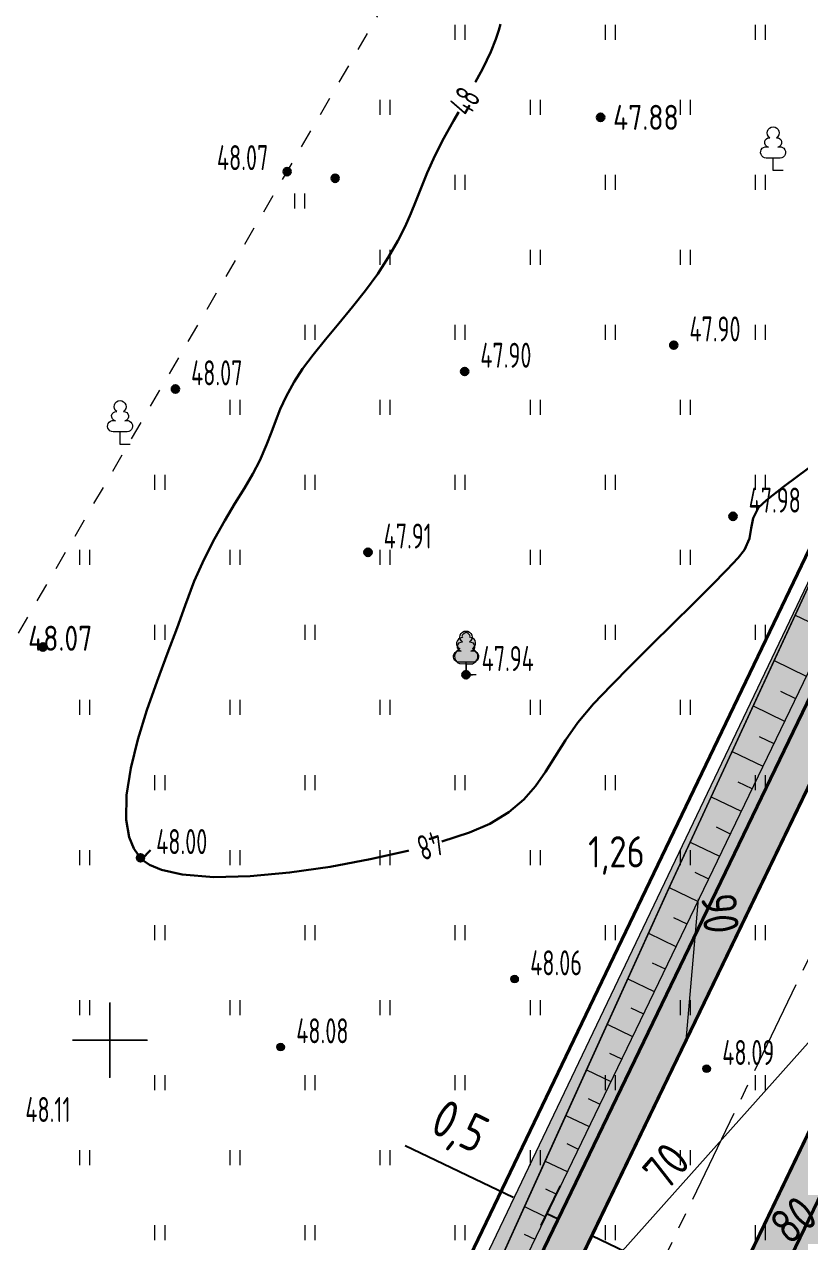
# Model space of a CAD drawing. Extents: x 1098675 to 1099684, y 381052 to 381453.
# Drawn here: x 1099146.58 to 1099177.56, y 381191.94 to 381240.62 of the extents above; entities that cross this region are included whole.
import ezdxf
from ezdxf.enums import TextEntityAlignment as Align

# ---------------------------------------------------------------- set-up
doc = ezdxf.new("R2010")
doc.units = 0
doc.header["$MEASUREMENT"] = 0
doc.set_wipeout_variables(frame=1)
doc.header["$PDMODE"] = 34
doc.header["$PDSIZE"] = -1
doc.linetypes.add('500_189_2', pattern=[3, 1.5, -1.5])
doc.linetypes.add('CENTER2', pattern=[28.575, 19.05, -3.175, 3.175, -3.175])
doc.layers.get('Defpoints').update_dxf_attribs({"color": 252, "linetype": 'CONTINUOUS'})
for name, color, linetype, lineweight in [('Горизонтали утолщенные', 32, 'CONTINUOUS', 30), ('ГП', 7, 'CONTINUOUS', 20), ('ГП-ВП', 7, 'CONTINUOUS', 20), ('ГП-ВП вар.1', 7, 'CONTINUOUS', 0), ('ГП-площади', 252, 'CONTINUOUS', 0), ('ГП_БЛАГОУСТРОЙСТВО_озеленение', 73, 'CONTINUOUS', 5), ('ГП_БЛАГОУСТРОЙСТВО_проезд', 7, 'CONTINUOUS', 40), ('ГП_ГРАНИЦА_проект работ', 12, 'МИП_Граница_работ', 40), ('ГП_ТЕКСТ_размеры', 7, 'CONTINUOUS', 5), ('Разбивочный Благоустройство', 7, 'CONTINUOUS', 20), ('Съемка', 253, 'CONTINUOUS', 20)]:
    doc.layers.add(name, color=color, linetype=linetype, lineweight=lineweight)
doc.styles.add('GOST 2.304', font='GOST2304A.ttf', dxfattribs={"height": 1.25})
doc.styles.add('TOPO_D431', font='GOST2304A.ttf')
doc.styles.add('ГОСТ', font='GOST2304A.ttf', dxfattribs={"height": 2.5})
doc.styles.add('ГОСТ 2.304', font='GOST2304A.ttf')
doc.linetypes.add('МИП_Граница_работ', pattern='A,10,-1.197667,[133,ltypeshp,S=0.35,R=0,X=0,Y=0],-0.044784,[133,ltypeshp,S=0.3,R=0,X=0,Y=0],-0.054403,[133,ltypeshp,S=0.24,R=0,X=0,Y=0],-0.071522,[133,ltypeshp,S=0.17,R=0,X=0,Y=0],-0.071361,[133,ltypeshp,S=0.1,R=0,X=0,Y=0],-1.662597,[133,ltypeshp,S=0.35,R=0,X=0,Y=0],-0.044784,[133,ltypeshp,S=0.3,R=0,X=0,Y=0],-0.054403,[133,ltypeshp,S=0.24,R=0,X=0,Y=0],-0.071522,[133,ltypeshp,S=0.17,R=0,X=0,Y=0],-0.071361,[133,ltypeshp,S=0.1,R=0,X=0,Y=0],-1.655597', length=15.000001)
doc.dimstyles.new('ISO-25', dxfattribs={"dimtxt": 1.5, "dimasz": 1.5, "dimexe": 1.25, "dimexo": 0, "dimtad": 1, "dimtxsty": 'TOPO_D431', "dimcen": 2.5, "dimazin": 0, "dimtfac": 1, "dimtmove": 0, "dimatfit": 3, "dimfxl": 1, "dimarcsym": 0})

# ---------------------------------------------------------------- blocks, each defined once
blk = doc.blocks.new('*D138')
at = {"layer": 'Defpoints', "color": 0, "linetype": 'Continuous', "lineweight": 60, "transparency": 16777216}
for p in [(1099225.198, 381294.533), (1099235.993, 381289.338), (1099170.317, 381180.507)]:
    blk.add_point(p, dxfattribs=at)
at = {"layer": 'ГП_ТЕКСТ_размеры', "color": 0, "linetype": 'Continuous', "lineweight": -2, "transparency": 16777216}
for p, q in [((1099225.198, 381294.533), (1099237.119, 381288.796)), ((1099181.761, 381176.663), (1099235.342, 381287.986)), ((1099170.317, 381180.507), (1099182.237, 381174.769))]:
    blk.add_line(p, q, dxfattribs=at)
at = {"layer": 'ГП_ТЕКСТ_размеры', "color": 0, "linetype": 'Continuous', "lineweight": 60, "transparency": 16777216}
for points in [[(1099235.117, 381288.095), (1099235.567, 381287.878), (1099235.993, 381289.338)], [(1099181.536, 381176.771), (1099181.987, 381176.554), (1099181.111, 381175.311)]]:
    blk.add_solid(points, dxfattribs=at)
at = {"layer": 'ГП_ТЕКСТ_размеры', "color": 0, "linetype": 'Continuous', "transparency": 16777216, "insert": (1099207.756, 381234.103), "char_height": 1.5, "attachment_point": 5, "rotation": 64.2981, "style": 'TOPO_D431'}
blk.add_mtext('126,55', dxfattribs=at)
blk = doc.blocks.new('*D195')
at = {"layer": 'Defpoints', "color": 0, "linetype": 'Continuous', "lineweight": 60, "transparency": 16777216}
for p in [(1099222.661, 381303.002), (1099161.626, 381172.542), (1099158.899, 381170.684), (1099158.183, 381169.199), (1099167.214, 381166.677)]:
    blk.add_point(p, dxfattribs=at)
at = {"layer": 'ГП_ТЕКСТ_размеры', "color": 0, "linetype": 'Continuous', "lineweight": -2, "transparency": 16777216}
blk.add_arc((1099158.899, 381170.684), 3.3, 0.5443, 37.9984, dxfattribs=at)
at = {"layer": 'ГП_ТЕКСТ_размеры', "color": 0, "linetype": 'Continuous', "lineweight": 60, "transparency": 16777216}
for points in [[(1099161.342, 381172.521), (1099161.656, 381172.91), (1099160.331, 381173.656)], [(1099162.442, 381170.66), (1099161.955, 381170.769), (1099161.871, 381169.251)]]:
    blk.add_solid(points, dxfattribs=at)
at = {"layer": 'ГП_ТЕКСТ_размеры', "color": 0, "linetype": 'Continuous', "lineweight": 30, "transparency": 16777216, "insert": (1099163.479, 381172.078), "char_height": 1.5, "attachment_point": 5, "rotation": 286.9261, "style": 'TOPO_D431'}
blk.add_mtext('90,00°', dxfattribs=at)
blk = doc.blocks.new('откос 6')
at = {"layer": 'ГП_БЛАГОУСТРОЙСТВО_проезд', "color": 7, "linetype": 'Continuous', "lineweight": 20, "elevation": 100.255}
for points in [[(1099208.176, 381431.737), (1099205.682, 381427.615), (1099195.695, 381407.235), (1099183.931, 381383.945), (1099173.685, 381363.979), (1099163.289, 381341.508), (1099153.454, 381319.807), (1099149.902, 381312.174), (1099148.994, 381308.923)], [(1099208.176, 381431.737), (1099148.994, 381308.923)]]:
    blk.add_lwpolyline(points, dxfattribs=at)
at = {"layer": 'ГП_БЛАГОУСТРОЙСТВО_проезд', "color": 7, "linetype": 'Continuous', "lineweight": 20}
for points in [[(1099168.223, 381352.172), (1099169.532, 381351.542)], [(1099167.383, 381350.357), (1099168.663, 381349.74)], [(1099167.627, 381349.129), (1099168.229, 381348.839)], [(1099166.543, 381348.542), (1099167.795, 381347.938)], [(1099166.774, 381347.32), (1099167.361, 381347.038)], [(1099165.704, 381346.726), (1099166.927, 381346.137)], [(1099165.921, 381345.512), (1099166.493, 381345.236)], [(1099164.864, 381344.911), (1099166.059, 381344.335)], [(1099165.067, 381343.703), (1099165.625, 381343.434)], [(1099164.024, 381343.095), (1099165.191, 381342.533)], [(1099164.214, 381341.894), (1099164.756, 381341.632)], [(1099163.186, 381341.279), (1099164.322, 381340.732)], [(1099163.36, 381340.085), (1099163.888, 381339.831)], [(1099162.36, 381339.457), (1099163.454, 381338.93)], [(1099162.507, 381338.276), (1099163.02, 381338.029)], [(1099161.534, 381337.635), (1099162.586, 381337.128)], [(1099161.653, 381336.467), (1099162.152, 381336.227)], [(1099160.708, 381335.813), (1099161.718, 381335.326)], [(1099160.8, 381334.659), (1099161.284, 381334.426)], [(1099159.882, 381333.991), (1099160.849, 381333.525)], [(1099159.946, 381332.85), (1099160.415, 381332.624)], [(1099159.057, 381332.169), (1099159.981, 381331.723)], [(1099159.093, 381331.041), (1099159.547, 381330.822)], [(1099158.231, 381330.346), (1099159.113, 381329.921)], [(1099158.24, 381329.232), (1099158.679, 381329.02)], [(1099157.405, 381328.524), (1099158.245, 381328.12)], [(1099157.386, 381327.423), (1099157.811, 381327.219)]]:
    blk.add_lwpolyline(points, dxfattribs=at)
blk = doc.blocks.new('*D248')
at = {"layer": 'Defpoints', "color": 0, "linetype": 'Continuous', "lineweight": 60, "transparency": 16777216}
for p in [(1099167.46, 381193.048), (1099167.235, 381192.58), (1099167.682, 381192.364)]:
    blk.add_point(p, dxfattribs=at)
at = {"layer": 'Разбивочный Благоустройство', "color": 0, "linetype": 'Continuous', "lineweight": -2, "transparency": 16777216}
for p, q in [((1099166.109, 381193.699), (1099161.797, 381195.777)), ((1099167.235, 381192.58), (1099168.003, 381194.174)), ((1099167.682, 381192.364), (1099168.45, 381193.958)), ((1099167.908, 381192.832), (1099167.46, 381193.048)), ((1099169.259, 381192.181), (1099170.61, 381191.53))]:
    blk.add_line(p, q, dxfattribs=at)
at = {"layer": 'Разбивочный Благоустройство', "color": 0, "linetype": 'Continuous', "lineweight": 60, "transparency": 16777216}
for points in [[(1099166.218, 381193.924), (1099166.001, 381193.473), (1099167.46, 381193.048)], [(1099169.368, 381192.406), (1099169.15, 381191.956), (1099167.908, 381192.832)]]:
    blk.add_solid(points, dxfattribs=at)
at = {"layer": 'Разбивочный Благоустройство', "color": 0, "linetype": 'Continuous', "lineweight": 20, "transparency": 16777216, "insert": (1099163.923, 381196.404), "char_height": 1.5, "attachment_point": 5, "rotation": 334.2714, "style": 'TOPO_D431'}
blk.add_mtext('0,5', dxfattribs=at)
blk = doc.blocks.new('Съемка')
at = {"layer": 'Съемка', "linetype": 'Continuous', "lineweight": -2}
h = blk.add_hatch(color=8, dxfattribs=at)
h.dxf.hatch_style = 1
edge = h.paths.add_edge_path()
edge.add_arc((1099169.606, 381236.899), 0.15, 0, 360)
h = blk.add_hatch(color=8, dxfattribs=at)
h.dxf.hatch_style = 1
edge = h.paths.add_edge_path()
edge.add_arc((1099157.081, 381234.73), 0.15, 0, 360)
h = blk.add_hatch(color=8, dxfattribs=at)
h.dxf.hatch_style = 1
edge = h.paths.add_edge_path()
edge.add_arc((1099159.001, 381234.463), 0.15, 0, 360)
h = blk.add_hatch(color=8, dxfattribs=at)
h.dxf.hatch_style = 1
edge = h.paths.add_edge_path()
edge.add_arc((1099172.531, 381227.788), 0.15, 0, 360)
h = blk.add_hatch(color=8, dxfattribs=at)
h.dxf.hatch_style = 1
edge = h.paths.add_edge_path()
edge.add_arc((1099172.531, 381227.788), 0.15, 0, 360)
h = blk.add_hatch(color=8, dxfattribs=at)
h.dxf.hatch_style = 1
edge = h.paths.add_edge_path()
edge.add_arc((1099164.175, 381226.736), 0.15, 0, 360)
h = blk.add_hatch(color=8, dxfattribs=at)
h.dxf.hatch_style = 1
edge = h.paths.add_edge_path()
edge.add_arc((1099152.617, 381226.033), 0.15, 0, 360)
h = blk.add_hatch(color=8, dxfattribs=at)
h.dxf.hatch_style = 1
edge = h.paths.add_edge_path()
edge.add_arc((1099174.897, 381220.943), 0.15, 0, 360)
h = blk.add_hatch(color=8, dxfattribs=at)
h.dxf.hatch_style = 1
edge = h.paths.add_edge_path()
edge.add_arc((1099160.312, 381219.506), 0.15, 0, 360)
h = blk.add_hatch(color=8, dxfattribs=at)
h.dxf.hatch_style = 1
edge = h.paths.add_edge_path()
edge.add_arc((1099160.312, 381219.506), 0.15, 0, 360)
at = {"layer": 'Съемка'}
h = blk.add_hatch(color=8, dxfattribs=at)
edge = h.paths.add_edge_path()
edge.add_arc((1099160.312, 381219.506), 0.15, 0, 360)
at = {"layer": 'Съемка', "true_color": 0xffffff}
blk.add_hatch(color=7, dxfattribs=at).paths.add_polyline_path([(1099164.228, 381216.308), (1099164.178, 381216.278), (1099164.113, 381216.238), (1099164.083, 381216.208), (1099164.068, 381216.153), (1099164.088, 381216.103), (1099163.988, 381216.068), (1099163.923, 381216.033), (1099163.883, 381215.983), (1099163.853, 381215.903), (1099163.853, 381215.813), (1099163.873, 381215.748), (1099163.898, 381215.708), (1099163.928, 381215.683), (1099163.983, 381215.653), (1099163.913, 381215.593), (1099163.833, 381215.528), (1099163.793, 381215.453), (1099163.773, 381215.368), (1099163.783, 381215.263), (1099163.818, 381215.183), (1099163.858, 381215.123), (1099163.903, 381215.083), (1099163.973, 381215.053), (1099164.223, 381215.048), (1099164.458, 381215.048), (1099164.483, 381215.048), (1099164.568, 381215.093), (1099164.623, 381215.143), (1099164.663, 381215.203), (1099164.683, 381215.238), (1099164.698, 381215.308), (1099164.698, 381215.403), (1099164.673, 381215.478), (1099164.623, 381215.543), (1099164.568, 381215.598), (1099164.533, 381215.623), (1099164.488, 381215.658), (1099164.523, 381215.683), (1099164.583, 381215.748), (1099164.613, 381215.828), (1099164.613, 381215.903), (1099164.588, 381215.983), (1099164.548, 381216.028), (1099164.508, 381216.063), (1099164.473, 381216.083), (1099164.378, 381216.108), (1099164.388, 381216.153), (1099164.363, 381216.208), (1099164.313, 381216.263)])
at = {"layer": 'Съемка', "linetype": 'Continuous', "lineweight": -2}
h = blk.add_hatch(color=8, dxfattribs=at)
h.dxf.hatch_style = 1
edge = h.paths.add_edge_path()
edge.add_arc((1099147.322, 381215.718), 0.15, 0, 360)
at = {"layer": 'Съемка'}
h = blk.add_hatch(color=8, dxfattribs=at)
edge = h.paths.add_edge_path()
edge.add_arc((1099147.322, 381215.718), 0.15, 0, 360)
at = {"layer": 'Съемка', "linetype": 'Continuous', "lineweight": -2}
h = blk.add_hatch(color=8, dxfattribs=at)
h.dxf.hatch_style = 1
edge = h.paths.add_edge_path()
edge.add_arc((1099164.228, 381214.608), 0.15, 0, 360)
h = blk.add_hatch(color=8, dxfattribs=at)
h.dxf.hatch_style = 1
edge = h.paths.add_edge_path()
edge.add_arc((1099151.222, 381207.287), 0.15, 0, 360)
h = blk.add_hatch(color=8, dxfattribs=at)
h.dxf.hatch_style = 1
edge = h.paths.add_edge_path()
edge.add_arc((1099151.222, 381207.287), 0.15, 0, 360)
at = {"layer": 'Съемка'}
h = blk.add_hatch(color=8, dxfattribs=at)
edge = h.paths.add_edge_path()
edge.add_arc((1099151.222, 381207.287), 0.15, 0, 360)
at = {"layer": 'Съемка', "linetype": 'Continuous', "lineweight": 20}
h = blk.add_hatch(color=8, dxfattribs=at)
h.dxf.hatch_style = 1
edge = h.paths.add_edge_path()
edge.add_arc((1099166.169, 381202.439), 0.15, 0, 360)
h = blk.add_hatch(color=8, dxfattribs=at)
h.dxf.hatch_style = 1
edge = h.paths.add_edge_path()
edge.add_arc((1099166.169, 381202.439), 0.15, 0, 360)
h = blk.add_hatch(color=8, dxfattribs=at)
edge = h.paths.add_edge_path()
edge.add_arc((1099166.169, 381202.439), 0.15, 0, 360)
h = blk.add_hatch(color=8, dxfattribs=at)
h.dxf.hatch_style = 1
edge = h.paths.add_edge_path()
edge.add_arc((1099156.82, 381199.721), 0.15, 0, 360)
h = blk.add_hatch(color=8, dxfattribs=at)
h.dxf.hatch_style = 1
edge = h.paths.add_edge_path()
edge.add_arc((1099173.844, 381198.854), 0.15, 0, 360)
at = {"layer": 'Съемка', "color": 8, "linetype": '500_189_2', "ltscale": 0.5, "flags": 128}
blk.add_lwpolyline([(1099133.523, 381194.224), (1099163.643, 381246.014), (1099184.903, 381282.974), (1099200.658, 381312.814), (1099205.993, 381322.639), (1099197.616, 381357.65), (1099220.018, 381393.616), (1099240.176, 381427.353), (1099262.933, 381417.085)], dxfattribs=at)
at = {"layer": 'Съемка', "color": 8, "lineweight": 30, "ltscale": 0.5, "flags": 128}
blk.add_lwpolyline([(1099165.602, 381240.62), (1099165.543, 381240.386), (1099165.426, 381240.022), (1099165.22, 381239.514), (1099164.901, 381238.852), (1099164.532, 381238.168), (1099164.135, 381237.469), (1099163.733, 381236.766), (1099163.347, 381236.067), (1099163, 381235.381), (1099162.68, 381234.676), (1099162.432, 381234.08), (1099162.223, 381233.551), (1099162.02, 381233.049), (1099161.791, 381232.533), (1099161.503, 381231.962), (1099161.123, 381231.293), (1099160.7, 381230.644), (1099160.212, 381229.981), (1099159.686, 381229.316), (1099159.145, 381228.658), (1099158.617, 381228.019), (1099158.126, 381227.409), (1099157.697, 381226.84), (1099157.358, 381226.322), (1099157.036, 381225.731), (1099156.807, 381225.232), (1099156.629, 381224.776), (1099156.46, 381224.314), (1099156.259, 381223.798), (1099155.983, 381223.178), (1099155.705, 381222.645), (1099155.371, 381222.072), (1099154.995, 381221.453), (1099154.592, 381220.779), (1099154.177, 381220.041), (1099153.764, 381219.234), (1099153.369, 381218.348), (1099153.005, 381217.376), (1099152.686, 381216.485), (1099152.301, 381215.466), (1099151.886, 381214.358), (1099151.478, 381213.197), (1099151.114, 381212.024), (1099150.83, 381210.875), (1099150.662, 381209.788), (1099150.647, 381208.803), (1099150.77, 381208.112), (1099150.953, 381207.665), (1099151.122, 381207.405), (1099151.222, 381207.287), (1099151.326, 381207.187), (1099151.579, 381207.011), (1099152.066, 381206.802), (1099152.89, 381206.617), (1099154.152, 381206.521), (1099155.604, 381206.557), (1099157.177, 381206.701), (1099158.8, 381206.933), (1099160.401, 381207.232), (1099161.91, 381207.574), (1099163.256, 381207.939), (1099164.369, 381208.305), (1099165.178, 381208.65), (1099165.945, 381209.116), (1099166.538, 381209.615), (1099167.009, 381210.15), (1099167.409, 381210.722), (1099167.789, 381211.336), (1099168.201, 381211.992), (1099168.697, 381212.695), (1099169.327, 381213.446), (1099170.023, 381214.181), (1099170.811, 381214.983), (1099171.649, 381215.818), (1099172.495, 381216.651), (1099173.307, 381217.45), (1099174.041, 381218.178), (1099174.656, 381218.804), (1099175.11, 381219.291), (1099175.359, 381219.607), (1099175.552, 381220.063), (1099175.62, 381220.472), (1099175.697, 381220.87), (1099175.915, 381221.295), (1099176.242, 381221.596), (1099176.934, 381222.138), (1099177.919, 381222.872)], dxfattribs=at)
at = {"layer": 'Съемка', "color": 8, "linetype": 'Continuous', "lineweight": 20}
for points in [[(1099163.8, 381240), (1099163.8, 381240.6)], [(1099164.2, 381240), (1099164.2, 381240.6)], [(1099169.8, 381240), (1099169.8, 381240.6)], [(1099170.2, 381240), (1099170.2, 381240.6)], [(1099175.8, 381240), (1099175.8, 381240.6)], [(1099176.2, 381240), (1099176.2, 381240.6)], [(1099160.8, 381237), (1099160.8, 381237.6)], [(1099161.2, 381237), (1099161.2, 381237.6)], [(1099166.8, 381237), (1099166.8, 381237.6)], [(1099167.2, 381237), (1099167.2, 381237.6)], [(1099172.8, 381237), (1099172.8, 381237.6)], [(1099173.2, 381237), (1099173.2, 381237.6)], [(1099163.8, 381234), (1099163.8, 381234.6)], [(1099164.2, 381234), (1099164.2, 381234.6)], [(1099169.8, 381234), (1099169.8, 381234.6)], [(1099170.2, 381234), (1099170.2, 381234.6)], [(1099175.8, 381234), (1099175.8, 381234.6)], [(1099176.2, 381234), (1099176.2, 381234.6)], [(1099157.391, 381233.251), (1099157.391, 381233.851)], [(1099157.791, 381233.251), (1099157.791, 381233.851)], [(1099160.8, 381231), (1099160.8, 381231.6)], [(1099161.2, 381231), (1099161.2, 381231.6)], [(1099166.8, 381231), (1099166.8, 381231.6)], [(1099167.2, 381231), (1099167.2, 381231.6)], [(1099172.8, 381231), (1099172.8, 381231.6)], [(1099173.2, 381231), (1099173.2, 381231.6)], [(1099157.8, 381228), (1099157.8, 381228.6)], [(1099158.2, 381228), (1099158.2, 381228.6)], [(1099163.8, 381228), (1099163.8, 381228.6)], [(1099164.2, 381228), (1099164.2, 381228.6)], [(1099169.8, 381228), (1099169.8, 381228.6)], [(1099170.2, 381228), (1099170.2, 381228.6)], [(1099175.8, 381228), (1099175.8, 381228.6)], [(1099176.2, 381228), (1099176.2, 381228.6)], [(1099154.8, 381225), (1099154.8, 381225.6)], [(1099155.2, 381225), (1099155.2, 381225.6)], [(1099160.8, 381225), (1099160.8, 381225.6)], [(1099161.2, 381225), (1099161.2, 381225.6)], [(1099166.8, 381225), (1099166.8, 381225.6)], [(1099167.2, 381225), (1099167.2, 381225.6)], [(1099172.8, 381225), (1099172.8, 381225.6)], [(1099173.2, 381225), (1099173.2, 381225.6)], [(1099151.8, 381222), (1099151.8, 381222.6)], [(1099152.2, 381222), (1099152.2, 381222.6)], [(1099157.8, 381222), (1099157.8, 381222.6)], [(1099158.2, 381222), (1099158.2, 381222.6)], [(1099163.8, 381222), (1099163.8, 381222.6)], [(1099164.2, 381222), (1099164.2, 381222.6)], [(1099169.8, 381222), (1099169.8, 381222.6)], [(1099170.2, 381222), (1099170.2, 381222.6)], [(1099175.8, 381222), (1099175.8, 381222.6)], [(1099176.2, 381222), (1099176.2, 381222.6)], [(1099148.8, 381219), (1099148.8, 381219.6)], [(1099149.2, 381219), (1099149.2, 381219.6)], [(1099154.8, 381219), (1099154.8, 381219.6)], [(1099155.2, 381219), (1099155.2, 381219.6)], [(1099160.8, 381219), (1099160.8, 381219.6)], [(1099161.2, 381219), (1099161.2, 381219.6)], [(1099166.8, 381219), (1099166.8, 381219.6)], [(1099167.2, 381219), (1099167.2, 381219.6)], [(1099172.8, 381219), (1099172.8, 381219.6)], [(1099173.2, 381219), (1099173.2, 381219.6)], [(1099151.8, 381216), (1099151.8, 381216.6)], [(1099152.2, 381216), (1099152.2, 381216.6)], [(1099157.8, 381216), (1099157.8, 381216.6)], [(1099158.2, 381216), (1099158.2, 381216.6)], [(1099169.8, 381216), (1099169.8, 381216.6)], [(1099170.2, 381216), (1099170.2, 381216.6)], [(1099175.8, 381216), (1099175.8, 381216.6)], [(1099176.2, 381216), (1099176.2, 381216.6)], [(1099148.8, 381213), (1099148.8, 381213.6)], [(1099149.2, 381213), (1099149.2, 381213.6)], [(1099154.8, 381213), (1099154.8, 381213.6)], [(1099155.2, 381213), (1099155.2, 381213.6)], [(1099160.8, 381213), (1099160.8, 381213.6)], [(1099161.2, 381213), (1099161.2, 381213.6)], [(1099166.8, 381213), (1099166.8, 381213.6)], [(1099167.2, 381213), (1099167.2, 381213.6)], [(1099172.8, 381213), (1099172.8, 381213.6)], [(1099173.2, 381213), (1099173.2, 381213.6)], [(1099151.8, 381210), (1099151.8, 381210.6)], [(1099152.2, 381210), (1099152.2, 381210.6)], [(1099157.8, 381210), (1099157.8, 381210.6)], [(1099158.2, 381210), (1099158.2, 381210.6)], [(1099163.8, 381210), (1099163.8, 381210.6)], [(1099164.2, 381210), (1099164.2, 381210.6)], [(1099169.8, 381210), (1099169.8, 381210.6)], [(1099170.2, 381210), (1099170.2, 381210.6)], [(1099175.8, 381210), (1099175.8, 381210.6)], [(1099176.2, 381210), (1099176.2, 381210.6)], [(1099148.8, 381207), (1099148.8, 381207.6)], [(1099149.2, 381207), (1099149.2, 381207.6)], [(1099154.8, 381207), (1099154.8, 381207.6)], [(1099155.2, 381207), (1099155.2, 381207.6)], [(1099160.8, 381207), (1099160.8, 381207.6)], [(1099161.2, 381207), (1099161.2, 381207.6)], [(1099166.8, 381207), (1099166.8, 381207.6)], [(1099167.2, 381207), (1099167.2, 381207.6)], [(1099172.8, 381207), (1099172.8, 381207.6)], [(1099173.2, 381207), (1099173.2, 381207.6)], [(1099151.8, 381204), (1099151.8, 381204.6)], [(1099152.2, 381204), (1099152.2, 381204.6)], [(1099157.8, 381204), (1099157.8, 381204.6)], [(1099158.2, 381204), (1099158.2, 381204.6)], [(1099163.8, 381204), (1099163.8, 381204.6)], [(1099164.2, 381204), (1099164.2, 381204.6)], [(1099169.8, 381204), (1099169.8, 381204.6)], [(1099170.2, 381204), (1099170.2, 381204.6)], [(1099175.8, 381204), (1099175.8, 381204.6)], [(1099176.2, 381204), (1099176.2, 381204.6)], [(1099148.8, 381201), (1099148.8, 381201.6)], [(1099149.2, 381201), (1099149.2, 381201.6)], [(1099154.8, 381201), (1099154.8, 381201.6)], [(1099155.2, 381201), (1099155.2, 381201.6)], [(1099160.8, 381201), (1099160.8, 381201.6)], [(1099161.2, 381201), (1099161.2, 381201.6)], [(1099166.8, 381201), (1099166.8, 381201.6)], [(1099167.2, 381201), (1099167.2, 381201.6)], [(1099172.8, 381201), (1099172.8, 381201.6)], [(1099173.2, 381201), (1099173.2, 381201.6)], [(1099151.8, 381198), (1099151.8, 381198.6)], [(1099152.2, 381198), (1099152.2, 381198.6)], [(1099157.8, 381198), (1099157.8, 381198.6)], [(1099158.2, 381198), (1099158.2, 381198.6)], [(1099163.8, 381198), (1099163.8, 381198.6)], [(1099164.2, 381198), (1099164.2, 381198.6)], [(1099169.8, 381198), (1099169.8, 381198.6)], [(1099170.2, 381198), (1099170.2, 381198.6)], [(1099175.8, 381198), (1099175.8, 381198.6)], [(1099176.2, 381198), (1099176.2, 381198.6)], [(1099160.8, 381195), (1099160.8, 381195.6)], [(1099161.2, 381195), (1099161.2, 381195.6)], [(1099166.8, 381195), (1099166.8, 381195.6)], [(1099167.2, 381195), (1099167.2, 381195.6)], [(1099172.8, 381195), (1099172.8, 381195.6)], [(1099173.2, 381195), (1099173.2, 381195.6)], [(1099163.8, 381192), (1099163.8, 381192.6)], [(1099164.2, 381192), (1099164.2, 381192.6)], [(1099169.8, 381192), (1099169.8, 381192.6)], [(1099170.2, 381192), (1099170.2, 381192.6)], [(1099175.8, 381192), (1099175.8, 381192.6)], [(1099176.2, 381192), (1099176.2, 381192.6)]]:
    blk.add_lwpolyline(points, dxfattribs=at)
for points in [[(1099176.902, 381234.77), (1099176.502, 381234.77), (1099176.502, 381235.27), (1099176.22, 381235.27, -1.178675), (1099176.313, 381235.712, -0.944856), (1099176.366, 381236.082, -3.216662), (1099176.638, 381236.082, -0.944856), (1099176.69, 381235.712, -1.178675), (1099176.783, 381235.27, 0), (1099176.502, 381235.27, 0.669612)], [(1099150.805, 381223.823), (1099150.405, 381223.823), (1099150.405, 381224.323), (1099150.123, 381224.323, -1.178675), (1099150.216, 381224.765, -0.944856), (1099150.269, 381225.136, -3.216662), (1099150.541, 381225.136, -0.944856), (1099150.593, 381224.765, -1.178675), (1099150.686, 381224.323, 0), (1099150.405, 381224.323, 0.669612)], [(1099164.628, 381214.608), (1099164.228, 381214.608), (1099164.228, 381215.108), (1099163.947, 381215.108, -1.178675), (1099164.039, 381215.55, -0.944856), (1099164.092, 381215.921, -3.216662), (1099164.364, 381215.921, -0.944856), (1099164.416, 381215.55, -1.178675), (1099164.509, 381215.108, 0), (1099164.228, 381215.108, 0.669612)]]:
    blk.add_lwpolyline(points, format="xyb", dxfattribs=at)
at = {"layer": 'Съемка', "color": 8, "linetype": 'Continuous', "lineweight": 0, "flags": 128}
blk.add_lwpolyline([(1099164.228, 381216.308), (1099164.178, 381216.278), (1099164.113, 381216.238), (1099164.083, 381216.208), (1099164.068, 381216.153), (1099164.088, 381216.103), (1099163.988, 381216.068), (1099163.923, 381216.033), (1099163.883, 381215.983), (1099163.853, 381215.903), (1099163.853, 381215.813), (1099163.873, 381215.748), (1099163.898, 381215.708), (1099163.928, 381215.683), (1099163.983, 381215.653), (1099163.913, 381215.593), (1099163.833, 381215.528), (1099163.793, 381215.453), (1099163.773, 381215.368), (1099163.783, 381215.263), (1099163.818, 381215.183), (1099163.858, 381215.123), (1099163.903, 381215.083), (1099163.973, 381215.053), (1099164.223, 381215.048), (1099164.458, 381215.048), (1099164.483, 381215.048), (1099164.568, 381215.093), (1099164.623, 381215.143), (1099164.663, 381215.203), (1099164.683, 381215.238), (1099164.698, 381215.308), (1099164.698, 381215.403), (1099164.673, 381215.478), (1099164.623, 381215.543), (1099164.568, 381215.598), (1099164.533, 381215.623), (1099164.488, 381215.658), (1099164.523, 381215.683), (1099164.583, 381215.748), (1099164.613, 381215.828), (1099164.613, 381215.903), (1099164.588, 381215.983), (1099164.548, 381216.028), (1099164.508, 381216.063), (1099164.473, 381216.083), (1099164.378, 381216.108), (1099164.388, 381216.153), (1099164.363, 381216.208), (1099164.313, 381216.263), (1099164.228, 381216.308)], close=True, dxfattribs=at)
blk.add_lwpolyline([(1099164.228, 381215.048), (1099164.228, 381214.608), (1099164.483, 381214.603)], dxfattribs=at)
at = {"layer": 'Съемка', "color": 8, "linetype": 'Continuous', "lineweight": -2}
blk.add_lwpolyline([(1099151.274, 381207.237), (1099151.62, 381207.598)], dxfattribs=at)
at = {"layer": 'Съемка', "color": 8, "linetype": 'Continuous', "lineweight": 20, "flags": 128}
for points in [[(1099150, 381201.5), (1099150, 381198.5)], [(1099150, 381198.485), (1099150, 381201.495)], [(1099148.5, 381200), (1099151.5, 381200)], [(1099151.49, 381200), (1099148.51, 381200)]]:
    blk.add_lwpolyline(points, dxfattribs=at)
at = {"layer": 'Съемка', "color": 8, "linetype": 'Continuous', "lineweight": 15}
for points in [[(1099148.8, 381195), (1099148.8, 381195.6)], [(1099149.2, 381195), (1099149.2, 381195.6)], [(1099154.8, 381195), (1099154.8, 381195.6)], [(1099155.2, 381195), (1099155.2, 381195.6)], [(1099151.8, 381192), (1099151.8, 381192.6)], [(1099152.2, 381192), (1099152.2, 381192.6)], [(1099157.8, 381192), (1099157.8, 381192.6)], [(1099158.2, 381192), (1099158.2, 381192.6)]]:
    blk.add_lwpolyline(points, dxfattribs=at)
at = {"layer": 'Съемка', "color": 8, "linetype": 'Continuous', "lineweight": -2}
for centre in [(1099169.606, 381236.899), (1099157.081, 381234.73), (1099159.001, 381234.463), (1099172.531, 381227.788), (1099172.531, 381227.788), (1099164.175, 381226.736), (1099152.617, 381226.033), (1099174.897, 381220.943), (1099160.312, 381219.506), (1099160.312, 381219.506), (1099147.322, 381215.718), (1099164.228, 381214.608), (1099151.222, 381207.287), (1099151.222, 381207.287)]:
    blk.add_circle(centre, 0.15, dxfattribs=at)
at = {"layer": 'Съемка', "color": 8, "linetype": 'Continuous', "lineweight": 0}
for centre in [(1099160.312, 381219.506), (1099147.322, 381215.718), (1099151.222, 381207.287)]:
    blk.add_circle(centre, 0.15, dxfattribs=at)
at = {"layer": 'Съемка', "color": 8, "linetype": 'Continuous', "lineweight": 20}
for centre in [(1099166.169, 381202.439), (1099166.169, 381202.439), (1099166.169, 381202.439), (1099156.82, 381199.721), (1099173.844, 381198.854)]:
    blk.add_circle(centre, 0.15, dxfattribs=at)
at = {"layer": 'Съемка', "color": 8, "linetype": 'Continuous', "lineweight": 30, "style": 'ГОСТ'}
for s, p in [('47.88', (1099170.106, 381236.399)), ('48.07', (1099146.728, 381215.568))]:
    blk.add_text(s, height=1, dxfattribs=at).set_placement(p)
at = {"layer": 'Съемка', "color": 8, "lineweight": 30, "style": 'ГОСТ', "width": 0.8}
for s, p in [('48.07', (1099154.275, 381234.788)), ('47.90', (1099173.156, 381227.938)), ('47.90', (1099164.8, 381226.886)), ('48.07', (1099153.242, 381226.183)), ('47.98', (1099175.522, 381221.093)), ('47.91', (1099160.937, 381219.656)), ('47.94', (1099164.853, 381214.758)), ('48.00', (1099151.847, 381207.437)), ('48.06', (1099166.794, 381202.589)), ('48.08', (1099157.445, 381199.871)), ('48.09', (1099174.469, 381199.004)), ('48.11', (1099146.619, 381196.723))]:
    blk.add_text(s, height=1, dxfattribs=at).set_placement(p)
at = {"color": 7, "true_color": 0xffffff}
for points in [[(1099163.457, 381237.391), (1099164.131, 381238.57), (1099165.086, 381238.024), (1099164.412, 381236.845)], [(1099163.428, 381207.417), (1099162.138, 381206.992), (1099161.794, 381208.037), (1099163.084, 381208.462)]]:
    blk.add_wipeout(points, dxfattribs=at).dxf.layer = 'Съемка'
at = {"layer": 'Съемка', "color": 8, "linetype": 'Continuous', "lineweight": 30, "style": 'ГОСТ', "width": 0.8}
for rotation, p in [(60.2388, (1099163.934, 381237.118)), (198.2014, (1099163.256, 381207.939))]:
    blk.add_text('48', height=1, rotation=rotation, dxfattribs=at).set_placement(p, align=Align.MIDDLE_LEFT)
at = {"color": 7, "true_color": 0xffffff}
for points in [[(1099163.457, 381237.391), (1099164.131, 381238.57), (1099165.086, 381238.024), (1099164.412, 381236.845)], [(1099163.428, 381207.417), (1099162.138, 381206.992), (1099161.794, 381208.037), (1099163.084, 381208.462)]]:
    blk.add_wipeout(points, dxfattribs=at).dxf.layer = 'Горизонтали утолщенные'
at = {"layer": 'Съемка', "color": 8, "linetype": 'Continuous', "lineweight": 30, "style": 'ГОСТ', "width": 0.8}
for rotation, p in [(60.2388, (1099163.934, 381237.118)), (198.2014, (1099163.256, 381207.939))]:
    blk.add_text('48', height=1, rotation=rotation, dxfattribs=at).set_placement(p, align=Align.MIDDLE_LEFT)

msp = doc.modelspace()

# ---------------------------------------------------------------- block references
at = {"layer": 'Съемка', "color": 6, "lineweight": 30}
msp.add_blockref('Съемка', (0, 0), dxfattribs=at)

# ---------------------------------------------------------------- next in the draw order: hatches: boundary and pattern name
at = {"layer": 'ГП_БЛАГОУСТРОЙСТВО_озеленение', "linetype": 'Continuous'}
h = msp.add_hatch(dxfattribs=at)
h.set_pattern_fill('ANSI38', color=256, scale=3)
h.set_pattern_definition([(45, (248.8861, -117.7873), (-0.26516504294, 0.26516504294), []), (135, (248.8861, -117.7873), (-0.79549512883, 0.26516504294), [0.9375, -0.5625])])
h.paths.add_polyline_path([(1099155.165, 381170.672), (1099156.839, 381169.866), (1099218.493, 381297.768), (1099216.33, 381298.81)])
edge = h.paths.add_edge_path()
edge.add_arc((1099183.797, 381173.929), 12, 153.9905, 228.9341, ccw=False)
edge.add_line((1099173.013, 381179.191), (1099228.835, 381292.782))
edge.add_line((1099228.835, 381292.782), (1099226.59, 381293.872))
edge.add_line((1099226.59, 381293.872), (1099171.657, 381179.832))
edge.add_arc((1099183.794, 381173.929), 13.497, 154.0632, 236.4795)
edge.add_arc((1099183.794, 381173.929), 13.497, 236.4788, 244.5481)
edge.add_arc((1099045.954, 381235.282), 151.138, 330.88404, 331.44895)
edge.add_arc((1099181.96, 381171.053), 8.64, 225.5905, 247.9209, ccw=False)
at = {"layer": 'ГП_БЛАГОУСТРОЙСТВО_озеленение', "linetype": 'Continuous', "lineweight": 5, "ltscale": 1.5, "true_color": 0xcd6928}
h = msp.add_hatch(dxfattribs=at)
h.set_pattern_fill('HONEY', color=32, scale=2.5)
h.set_pattern_definition([(0, (106.69968, -5.35007), (0.46875, 0.27063293868), [0.3125, -0.625]), (120, (106.69968, -5.35007), (-0.46875, 0.27063293868), [0.3125, -0.625]), (60, (106.69968, -5.35007), (1e-16, 0.541265877365), [-0.625, 0.3125])])
h.paths.add_polyline_path([(1099219.826, 381297.117), (1099218.475, 381297.768), (1099218.425, 381297.666), (1099156.84, 381169.864), (1099158.184, 381169.198)])
h = msp.add_hatch(dxfattribs=at)
h.set_pattern_fill('HONEY', color=32, scale=2.5)
h.set_pattern_definition([(0, (215.9848, -39.44447), (0.46875, 0.27063293868), [0.3125, -0.625]), (120, (215.9848, -39.44447), (-0.46875, 0.27063293868), [0.3125, -0.625]), (60, (215.9848, -39.44447), (1e-16, 0.541265877365), [-0.625, 0.3125])])
edge = h.paths.add_edge_path()
edge.add_arc((1099183.878, 381173.987), 15.089, 157.272, 241.0422)
edge.add_line((1099176.572, 381160.784), (1099177.287, 381160.415))
edge.add_line((1099177.287, 381160.415), (1099177.994, 381161.742))
edge.add_line((1099177.994, 381161.742), (1099176.905, 381162.384))
edge.add_arc((1099183.887, 381174.026), 13.575, 157, 239.0467, ccw=False)
edge.add_line((1099171.391, 381179.33), (1099226.567, 381293.836))
edge.add_line((1099226.567, 381293.836), (1099225.186, 381294.492))
edge.add_line((1099225.186, 381294.492), (1099169.96, 381179.817))

# ---------------------------------------------------------------- next in the draw order: linework, layer by layer
at = {"layer": 'ГП', "color": 7, "linetype": 'CENTER2', "lineweight": 13, "ltscale": 0.2}
msp.add_line((1099160.886, 381167.897), (1099233.095, 381317.744), dxfattribs=at)
at = {"layer": 'ГП', "color": 45, "linetype": 'Continuous', "true_color": 0x9b7e46}
for p, q in [((1099218.473, 381297.768), (1099156.842, 381169.872)), ((1099226.886, 381294.498), (1099171.657, 381179.832))]:
    msp.add_line(p, q, dxfattribs=at)
at = {"layer": 'ГП-ВП', "color": 7, "linetype": 'CENTER2', "lineweight": 13, "ltscale": 0.2}
msp.add_line((1099160.886, 381167.897), (1099225.363, 381301.7), dxfattribs=at)
at = {"layer": 'ГП-ВП вар.1', "color": 5, "linetype": 'Continuous', "lineweight": 20}
for points in [[(1099173.02, 381199.987), (1099173.524, 381205.642)], [(1099181.673, 381204.121), (1099167.363, 381188.084)]]:
    msp.add_lwpolyline(points, dxfattribs=at)
at = {"layer": 'ГП-площади', "color": 1, "linetype": 'Continuous', "lineweight": 40}
msp.add_lwpolyline([(1099158.184, 381169.199), (1099222.661, 381303.002)], dxfattribs=at)
msp.add_lwpolyline([(1099229.249, 381303.047), (1099170.317, 381180.507, 0.416949)], format="xyb", dxfattribs=at)
msp.add_lwpolyline([(1099218.473, 381297.768), (1099219.825, 381297.117), (1099158.184, 381169.198), (1099156.842, 381169.872), (1099218.425, 381297.666)], close=True, dxfattribs=at)
at = {"layer": 'ГП-площади', "color": 1, "linetype": 'Continuous', "lineweight": 20}
msp.add_lwpolyline([(1099165.742, 381191.521), (1099167.394, 381195.165), (1099169.871, 381200.631), (1099172.349, 381206.098), (1099174.027, 381209.729), (1099176.546, 381215.175), (1099178.226, 381218.806), (1099179.906, 381222.437), (1099182.425, 381227.883), (1099182.848, 381228.798), (1099185.128, 381233.241), (1099188.782, 381240.361), (1099190.609, 381243.92), (1099193.346, 381249.262), (1099196.051, 381254.618), (1099198.757, 381259.975), (1099201.463, 381265.331), (1099204.168, 381270.688), (1099208.585, 381279.66), (1099211.226, 381285.048), (1099214.746, 381292.232), (1099214.845, 381292.433), (1099217.339, 381296.556), (1099158.157, 381173.741)], dxfattribs=at)
at = {"layer": 'ГП-площади', "color": 1, "linetype": 'Continuous', "lineweight": 40}
msp.add_lwpolyline([(1099177.302, 381160.408), (1099177.994, 381161.742, -0.401302), (1099171.362, 381179.184), (1099226.586, 381293.874), (1099225.198, 381294.532), (1099225.162, 381294.549), (1099170.317, 381180.507, 0.412674), (1099177.302, 381160.408)], format="xyb", close=True, dxfattribs=at)
at = {"layer": 'ГП_БЛАГОУСТРОЙСТВО_озеленение', "linetype": 'Continuous'}
msp.add_lwpolyline([(1099216.329, 381298.81), (1099218.474, 381297.768), (1099156.839, 381169.866), (1099155.164, 381170.673), (1099216.329, 381298.81)], close=True, dxfattribs=at)
at = {"layer": 'ГП_БЛАГОУСТРОЙСТВО_озеленение', "color": 32, "linetype": 'Continuous', "lineweight": 5, "ltscale": 1.5, "true_color": 0xcd6928}
msp.add_lwpolyline([(1099218.475, 381297.768), (1099219.826, 381297.117), (1099158.184, 381169.198), (1099156.84, 381169.864), (1099218.425, 381297.666)], close=True, dxfattribs=at)
at = {"layer": 'ГП_БЛАГОУСТРОЙСТВО_озеленение', "linetype": 'Continuous'}
msp.add_lwpolyline([(1099226.586, 381293.874), (1099228.834, 381292.783), (1099173.013, 381179.191, 0.33916), (1099175.914, 381164.882, 0.095469), (1099178.713, 381163.047, -0.002639), (1099177.994, 381161.742, 0.001635), (1099176.376, 381162.694, -0.35877), (1099171.362, 381179.184), (1099226.586, 381293.874)], format="xyb", close=True, dxfattribs=at)
at = {"layer": 'ГП_БЛАГОУСТРОЙСТВО_проезд', "linetype": 'Continuous'}
for p, q in [((1099222.661, 381303.002), (1099158.183, 381169.199)), ((1099229.238, 381303.025), (1099170.317, 381180.507))]:
    msp.add_line(p, q, dxfattribs=at)
at = {"layer": 'ГП_ГРАНИЦА_проект работ', "linetype": 'МИП_Граница_работ', "ltscale": 0.4}
msp.add_lwpolyline([(1099216.36, 381298.795), (1099202.66, 381270.59), (1099190.569, 381245.96), (1099154.333, 381170.404)], dxfattribs=at)

# ---------------------------------------------------------------- next in the draw order: block references
at = {"layer": 'ГП', "color": 1, "linetype": 'Continuous', "lineweight": 20}
msp.add_blockref('откос 6', (9.163, -135.182), dxfattribs=at)

# ---------------------------------------------------------------- next in the draw order: texts
at = {"layer": 'ГП-ВП вар.1', "color": 5, "linetype": 'Continuous', "lineweight": 20, "char_height": 1.4, "attachment_point": 1, "style": 'ГОСТ 2.304'}
for s, insert, rotation in [('90', (1099175.017, 381205.924), 274.6534), ('70', (1099171.189, 381194.839), 48.9502), ('80', (1099176.245, 381192.834), 39.486)]:
    msp.add_mtext_dynamic_manual_height_columns(s, width=2.20093, gutter_width=4.5, heights=[0], dxfattribs=dict(at, insert=insert, rotation=rotation))
at = {"layer": 'ГП-площади', "color": 3, "lineweight": 20, "insert": (1099169.108, 381208.154), "char_height": 1.25, "width": 4.51737, "attachment_point": 1, "style": 'GOST 2.304'}
msp.add_mtext('1,26', dxfattribs=at)

# ---------------------------------------------------------------- next in the draw order: dimensions: what is measured, and where the dimension line sits
at = {"layer": 'ГП_ТЕКСТ_размеры', "color": 7, "linetype": 'Continuous', "lineweight": 30}
dim = msp.add_angular_dim_2l(base=(1099161.626, 381172.542), line1=((1099222.661, 381303.002), (1099158.183, 381169.199)), line2=((1099167.214, 381166.677), (1099158.899, 381170.684)), dimstyle='ISO-25', dxfattribs=at)
dim.commit()
dim.dimension.update_dxf_attribs({"geometry": '*D195', "text_midpoint": (1099162.056, 381171.644), "dimtype": 162})
at = {"layer": 'ГП_ТЕКСТ_размеры', "color": 7, "linetype": 'Continuous'}
dim = msp.add_linear_dim(base=(1099235.993, 381289.338), p1=(1099170.317, 381180.507), p2=(1099225.198, 381294.533), angle=64.2981, dimstyle='ISO-25', dxfattribs=at)
dim.commit()
dim.dimension.update_dxf_attribs({"geometry": '*D138', "text_midpoint": (1099209.097, 381233.458), "dimtype": 161})
at = {"layer": 'Разбивочный Благоустройство', "color": 7, "linetype": 'Continuous', "lineweight": 20}
dim = msp.add_aligned_dim(p1=(1099167.682, 381192.364), p2=(1099167.235, 381192.58), distance=-0.519, dimstyle='ISO-25', dxfattribs=at)
dim.commit()
dim.dimension.update_dxf_attribs({"geometry": '*D248', "text_midpoint": (1099163.923, 381196.404)})

doc.saveas('drawing.dxf')
